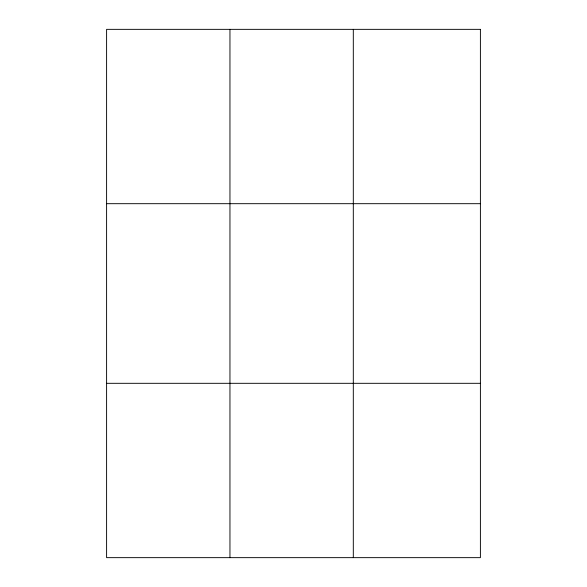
<?xml version="1.0" encoding="UTF-8"?>
<svg xmlns="http://www.w3.org/2000/svg" width="587" height="587" viewBox="0 0 587 587"><rect width="100%" height="100%" fill="white"/><g stroke="black" fill="none" stroke-linecap="round" stroke-linejoin="round"><path stroke-width="0.88" d="M229.957 29.35L229.957 557.65M353.308 29.35L353.308 557.65M106.599 203.689L480.401 203.689M106.599 383.311L480.401 383.311M480.401 29.35L480.401 557.65L106.599 557.65L106.599 29.35L480.401 29.35"/></g></svg>
